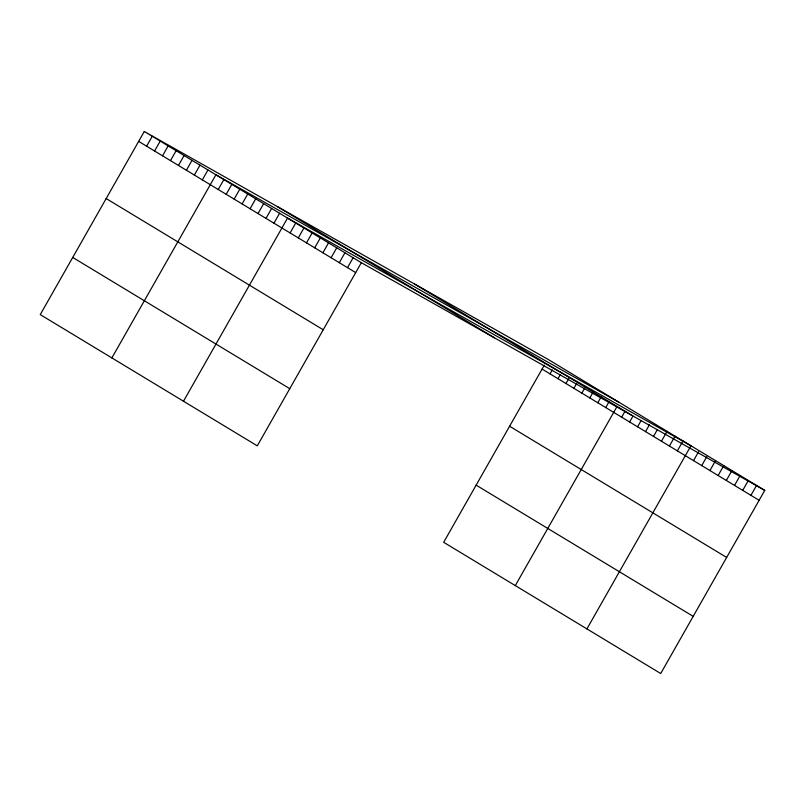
<?xml version="1.0" encoding="UTF-8"?>
<svg xmlns="http://www.w3.org/2000/svg" width="805" height="805" viewBox="0 0 805 805"><rect width="100%" height="100%" fill="white"/><g stroke="black" fill="none" stroke-linecap="round" stroke-linejoin="round"><path stroke-width="1.21" d="M144.286 131.477L40.25 314.614L257.288 445.839L361.324 262.702L144.286 131.477L547.712 359.161L764.75 490.386L660.714 673.523L443.676 542.298L544.331 365.108M146.621 146.198L152.246 136.287M154.57 151.008L160.205 141.106M162.53 155.818L168.154 145.916M170.489 160.628L176.114 150.726M178.448 165.448L184.073 155.536M186.408 170.257L192.033 160.346M194.367 175.067L199.992 165.156M202.327 179.877L207.952 169.976M111.875 357.913L215.911 174.786L619.337 402.47M218.236 189.497L223.871 179.596M226.195 194.307L231.82 184.405M234.154 199.127L239.779 189.215M242.114 203.937L247.739 194.025M250.073 208.747L255.698 198.845M258.033 213.556L263.658 203.655M265.992 218.366L271.617 208.465M273.952 223.176L279.577 213.275M183.5 401.222L287.536 218.085L690.952 445.769L586.926 628.906M290.102 232.947L295.727 223.045M298.303 237.908L303.928 227.996M306.504 242.869L312.129 232.957M314.705 247.819L320.33 237.918M322.906 252.78L328.531 242.869M331.097 257.731L336.732 247.829M339.297 262.692L344.932 252.79M347.498 267.652L353.123 257.741M550.036 373.882L552.29 369.918M557.996 378.692L560.25 374.728M565.955 383.502L568.773 378.551M573.915 388.312L576.732 383.361M581.874 393.122L584.682 388.171M589.834 397.942L592.641 392.981M597.793 402.752L601.164 396.805M605.742 407.561L609.123 401.615M515.301 585.597L617.083 406.424M621.661 417.181L625.042 411.244M629.621 421.991L633.002 416.054M637.58 426.811L640.951 420.864M645.54 431.621L649.474 424.688M653.499 436.431L657.433 429.498M661.458 441.241L667.083 431.339M669.408 446.05L675.043 436.149M677.367 450.86L683.002 440.959M693.528 460.631L698.589 451.716M701.729 465.592L706.79 456.677M709.93 470.553L715.554 460.641M718.13 475.503L723.755 465.602M726.321 480.464L731.956 470.553M734.522 485.415L740.147 475.514M742.723 490.376L748.348 480.474M750.924 495.337L756.549 485.425M361.324 262.702L764.75 490.386M414.575 284.024L631.623 415.249M277.413 206.613L494.451 337.838M542.077 369.072L759.125 500.287M138.661 141.388L355.699 272.603M509.605 426.237L726.653 557.452M106.18 198.553L323.228 329.768M476.147 485.133L693.186 616.358M72.722 257.449L289.77 388.674"/></g></svg>
